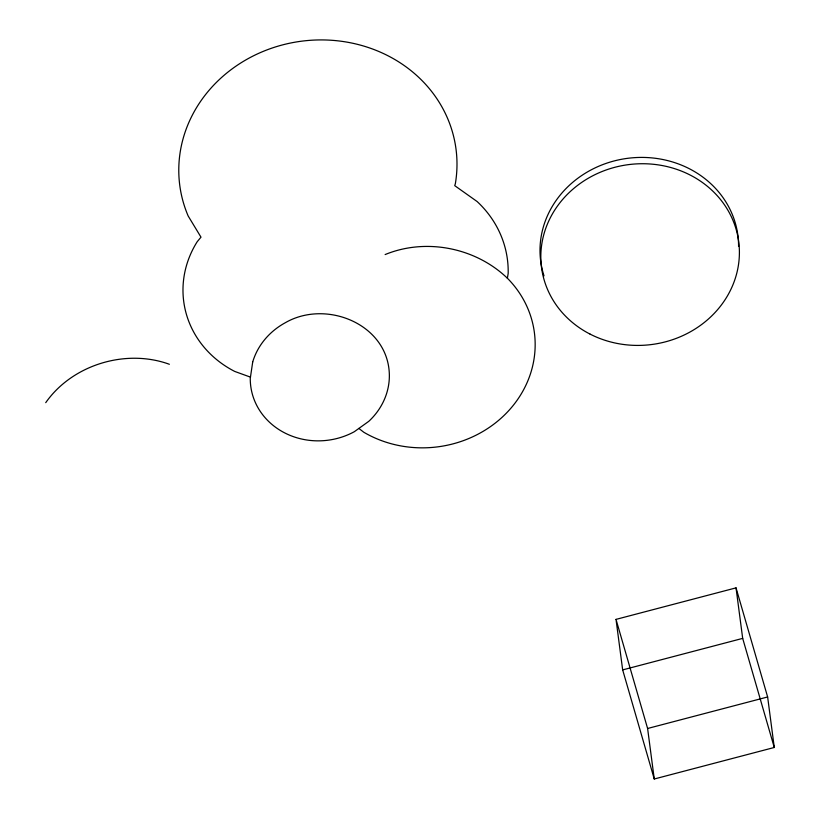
<?xml version="1.0" encoding="UTF-8"?>
<svg xmlns="http://www.w3.org/2000/svg" width="820" height="820" viewBox="0 0 820 820"><rect width="100%" height="100%" fill="white"/><g stroke="black" fill="none" stroke-linecap="round" stroke-linejoin="round"><path stroke-width="1.23" d="M507.375 278.277L508.174 273.439A111.448 101.649 -7.5 0 0 477.148 201.556L454.731 185.658L455.346 183.731A139.308 127.069 -7.5 0 0 302.918 41.02A139.308 127.069 -7.5 0 0 188.169 215.998L200.992 237.164L197.189 241.736A104.478 95.294 -7.5 0 0 234.745 371.439L250.459 377.128M45.725 402.671C72.406 364.592 125.911 348.469 169.381 364.275M385.133 254.559C426.103 237.697 475.938 247.701 507.693 278.523A110.433 100.727 -7.5 0 1 507.918 411.527A110.433 100.727 -7.5 0 1 363.783 432.242L358.883 428.429M616.015 619.387L736.032 587.868L767.633 696.969L774.275 747.481L654.257 779L622.667 669.899L616.015 619.387L647.605 728.488L654.257 779M622.667 669.899L742.684 638.38L736.032 587.868M647.605 728.488L767.633 696.969M742.684 638.38L774.275 747.481M543.998 275.848A99.435 90.692 -7.5 0 1 625.414 158.629A99.435 90.692 -7.5 0 1 738.574 246.492M252.714 361.938L250.264 378.45A69.649 63.529 -7.5 0 0 354.332 431.699L368.785 421.326A69.649 63.529 -7.5 0 0 389.367 375.97C389.315 324.72 326.678 298.798 285.309 322.721A69.649 63.529 -7.5 0 0 252.714 361.938M590.092 334.119A99.435 90.692 -7.5 0 0 739.404 252.806A99.435 90.692 -7.5 0 0 590.851 176.792A99.435 90.692 -7.5 0 0 590.092 334.119"/></g></svg>
